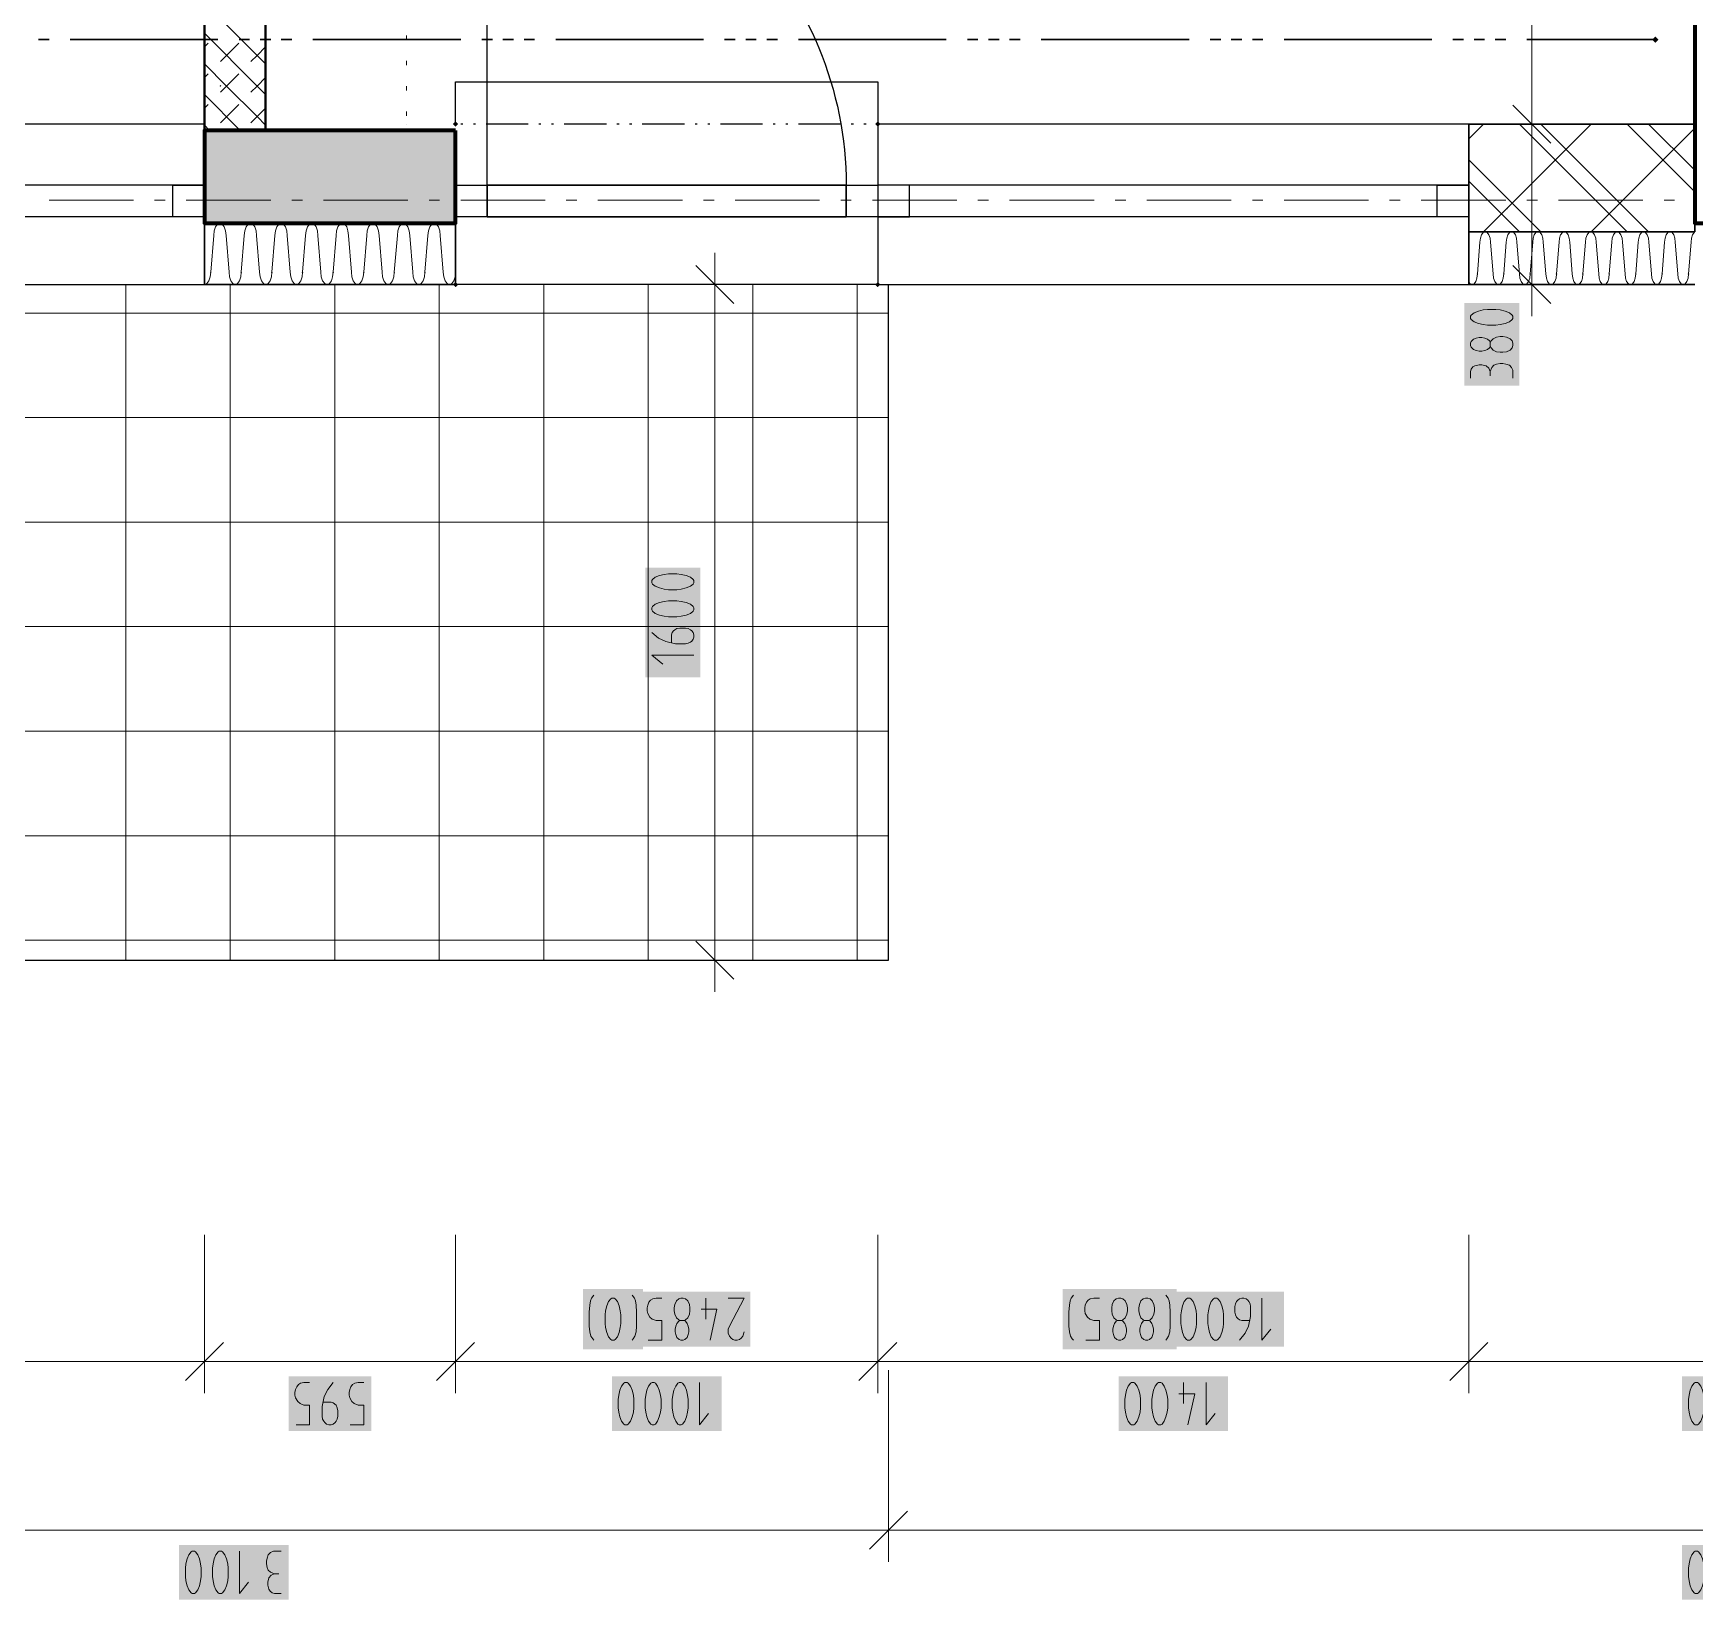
# Model space of a CAD drawing. Header units: millimetres. Extents: x 0 to 594, y 0 to 420.
# Drawn here: x 313.77 to 353.56, y 123.2 to 160.69 of the extents above; entities that cross this region are included whole.
import ezdxf

# ---------------------------------------------------------------- set-up
doc = ezdxf.new("R2010")
doc.units = ezdxf.units.MM
doc.header["$LTSCALE"] = 8
for name, color, linetype in [('PDF_Dvere', 7, 'Continuous'), ('PDF_Koty delkove', 7, 'Continuous'), ('PDF_Nabytek', 7, 'Continuous'), ('PDF_Obecne 0.25', 7, 'Continuous'), ('PDF_Okna', 7, 'Continuous'), ('PDF_Osy hlavni', 7, 'Continuous'), ('PDF_Pozarni useky', 7, 'Continuous'), ('PDF_Pricky zdene', 7, 'Continuous'), ('PDF_Srafy', 7, 'Continuous'), ('PDF_Steny obvodove nosne', 7, 'Continuous'), ('PDF_Steny sendvic', 7, 'Continuous'), ('PDF_Zatepleni', 7, 'Continuous')]:
    doc.layers.add(name, color=color, linetype=linetype)

msp = doc.modelspace()

# ---------------------------------------------------------------- linework, layer by layer
at = {"layer": 'PDF_Dvere', "lineweight": 25}
msp.add_lwpolyline([(324.642, 157.054), (324.642, 165.647, -0.414214), (333.236, 157.054)], format="xyb", dxfattribs=at)
for points in [[(324.642, 156.295), (323.884, 156.295), (323.884, 157.054), (324.642, 157.054)], [(324.642, 156.295), (324.642, 157.054)], [(333.994, 156.295), (333.236, 156.295), (333.236, 157.054), (333.994, 157.054)], [(333.236, 156.295), (333.236, 157.054)]]:
    msp.add_lwpolyline(points, close=True, dxfattribs=at)
for points in [[(333.236, 157.054), (324.642, 157.054), (333.236, 157.054)], [(333.236, 156.295), (324.642, 156.295), (333.236, 156.295)]]:
    msp.add_lwpolyline(points, dxfattribs=at)
at = {"layer": 'PDF_Koty delkove', "lineweight": 18}
for points in [[(349.653, 154.678), (349.653, 158.52), (349.653, 170.101), (349.653, 218.571), (349.653, 220.037)], [(350.108, 158.065), (349.198, 158.975)], [(350.411, 158.52), (349.653, 158.52), (348.895, 158.52)], [(330.096, 154.678), (330.096, 155.436)], [(330.551, 154.223), (329.641, 155.133)], [(350.108, 154.223), (349.198, 155.133)], [(330.854, 154.678), (330.096, 154.678), (329.338, 154.678)], [(330.096, 138.505), (330.096, 154.678)], [(350.411, 154.678), (349.653, 154.678), (348.895, 154.678)], [(349.653, 154.678), (349.653, 153.92)], [(348.795, 154.083), (348.593, 154.083), (348.493, 154.069), (348.375, 154.042), (348.273, 154.002), (348.206, 153.948), (348.19, 153.921), (348.19, 153.867), (348.206, 153.84), (348.273, 153.786), (348.375, 153.746), (348.493, 153.718), (348.593, 153.705)], [(348.593, 153.705), (348.795, 153.705), (348.896, 153.718), (349.014, 153.746), (349.116, 153.786), (349.183, 153.84), (349.201, 153.867), (349.201, 153.921), (349.183, 153.948), (349.116, 154.002), (349.014, 154.042), (348.896, 154.069), (348.795, 154.083)], [(348.661, 153.192), (348.643, 153.165), (348.593, 153.125), (348.526, 153.098), (348.458, 153.084), (348.391, 153.084), (348.324, 153.098), (348.256, 153.125), (348.206, 153.179), (348.19, 153.219), (348.19, 153.273), (348.206, 153.313), (348.256, 153.368), (348.324, 153.394), (348.391, 153.408), (348.458, 153.408), (348.526, 153.394), (348.593, 153.368), (348.643, 153.327), (348.661, 153.3)], [(348.896, 153.435), (348.812, 153.421), (348.728, 153.381), (348.678, 153.327), (348.661, 153.3), (348.661, 153.192), (348.678, 153.165), (348.728, 153.111), (348.812, 153.07), (348.896, 153.057), (348.964, 153.057), (349.048, 153.07), (349.133, 153.111), (349.183, 153.165), (349.201, 153.219), (349.201, 153.273), (349.183, 153.327), (349.133, 153.381), (349.048, 153.421), (348.964, 153.435)], [(348.964, 153.435), (348.896, 153.435)], [(349.201, 152.436), (349.201, 152.625), (349.166, 152.692), (349.116, 152.746), (349.032, 152.773), (348.964, 152.787), (348.896, 152.787), (348.812, 152.773), (348.746, 152.746), (348.695, 152.692), (348.661, 152.598)], [(348.19, 152.436), (348.19, 152.598), (348.206, 152.652), (348.24, 152.706), (348.291, 152.733), (348.391, 152.76), (348.458, 152.76), (348.56, 152.733), (348.627, 152.679), (348.661, 152.598), (348.661, 152.49)], [(329.185, 147.105), (328.983, 147.105), (328.883, 147.091), (328.765, 147.064), (328.663, 147.024), (328.596, 146.97), (328.58, 146.943), (328.58, 146.889), (328.596, 146.862), (328.663, 146.808), (328.765, 146.768), (328.883, 146.74), (328.983, 146.726), (329.185, 146.726), (329.286, 146.74), (329.404, 146.768), (329.506, 146.808), (329.573, 146.862), (329.591, 146.889)], [(329.591, 146.889), (329.591, 146.943), (329.573, 146.97), (329.506, 147.024), (329.404, 147.064), (329.286, 147.091), (329.185, 147.105)], [(329.051, 146.106), (329.051, 146.295), (329.068, 146.349), (329.101, 146.389), (329.136, 146.416), (329.185, 146.443), (329.253, 146.457), (329.387, 146.457), (329.455, 146.443), (329.506, 146.416), (329.539, 146.389), (329.573, 146.349), (329.591, 146.295), (329.591, 146.241), (329.573, 146.187), (329.539, 146.146), (329.506, 146.12), (329.455, 146.092), (329.387, 146.078), (329.152, 146.078), (328.916, 146.133), (328.747, 146.214), (328.58, 146.349)], [(329.591, 145.809), (328.58, 145.809), (328.848, 145.593)], [(330.551, 138.05), (329.641, 138.96)], [(330.854, 138.505), (330.096, 138.505), (329.338, 138.505)], [(330.096, 138.505), (330.096, 137.747)], [(317.869, 128.903), (317.869, 129.748), (317.869, 129.782), (317.869, 129.838), (317.869, 129.872), (317.869, 129.903), (317.869, 129.938), (317.869, 129.955), (317.869, 129.991), (317.869, 130.079), (317.869, 130.117), (317.869, 130.139), (317.869, 130.177), (317.869, 130.247), (317.869, 130.287), (317.869, 130.533), (317.869, 130.577), (317.869, 131.936)], [(323.884, 128.903), (323.884, 129.717), (323.884, 129.75), (323.884, 129.805), (323.884, 129.837), (323.884, 129.868), (323.884, 129.902), (323.884, 129.919), (323.884, 129.953), (323.884, 130.039), (323.884, 130.076), (323.884, 130.097), (323.884, 130.135), (323.884, 130.203), (323.884, 130.242), (323.884, 130.482), (323.884, 130.525), (323.884, 131.936)], [(333.994, 128.903), (333.994, 129.665), (333.994, 129.696), (333.994, 129.748), (333.994, 129.78), (333.994, 129.809), (333.994, 129.841), (333.994, 129.857), (333.994, 129.891), (333.994, 129.973), (333.994, 130.008), (333.994, 130.028), (333.994, 130.064), (333.994, 130.129), (333.994, 130.166), (333.994, 130.395), (333.994, 130.436), (333.994, 130.543), (333.994, 130.586), (333.994, 131.936)], [(348.147, 128.903), (348.147, 129.591), (348.147, 129.621), (348.147, 129.67), (348.147, 129.699), (348.147, 129.726), (348.147, 129.757), (348.147, 129.771), (348.147, 129.802), (348.147, 129.879), (348.147, 129.912), (348.147, 129.931), (348.147, 129.965), (348.147, 130.025), (348.147, 130.06), (348.147, 130.274), (348.147, 130.312), (348.147, 130.412), (348.147, 130.452), (348.147, 130.528), (348.147, 130.569), (348.147, 131.936)], [(327.195, 129.409), (327.168, 129.442), (327.127, 129.51), (327.101, 129.61), (327.087, 129.745), (327.087, 130.082), (327.101, 130.251), (327.113, 130.352), (327.141, 130.42), (327.195, 130.486)], [(327.801, 129.594), (327.828, 129.712), (327.842, 129.812), (327.842, 130.014), (327.828, 130.115), (327.801, 130.234), (327.76, 130.335), (327.707, 130.402), (327.68, 130.42), (327.626, 130.42), (327.599, 130.402), (327.545, 130.335), (327.505, 130.234), (327.478, 130.115), (327.464, 130.014)], [(328.111, 130.486), (328.165, 130.42), (328.192, 130.352), (328.206, 130.251), (328.22, 130.082), (328.22, 129.745), (328.206, 129.61), (328.178, 129.51), (328.138, 129.442), (328.111, 129.409)], [(328.499, 129.409), (328.822, 129.409), (328.822, 129.88), (328.687, 129.88), (328.593, 129.914), (328.539, 129.965), (328.486, 130.049), (328.472, 130.115), (328.472, 130.183), (328.486, 130.251), (328.513, 130.318), (328.553, 130.368), (328.606, 130.402), (328.687, 130.42), (328.822, 130.42)], [(329.766, 130.15), (330.144, 130.15), (329.981, 129.409)], [(329.874, 130.42), (329.874, 129.914)], [(330.413, 130.42), (330.791, 130.42), (330.44, 129.745), (330.413, 129.678), (330.413, 129.577), (330.44, 129.51), (330.48, 129.459), (330.521, 129.425), (330.575, 129.409), (330.628, 129.409), (330.682, 129.425), (330.723, 129.459), (330.763, 129.51), (330.791, 129.61)], [(338.68, 129.409), (338.652, 129.442), (338.612, 129.51), (338.585, 129.61), (338.571, 129.745), (338.571, 130.082), (338.585, 130.251), (338.598, 130.352), (338.626, 130.42), (338.68, 130.486)], [(338.976, 129.409), (339.299, 129.409), (339.299, 129.88), (339.164, 129.88), (339.07, 129.914), (339.016, 129.965), (338.963, 130.049), (338.949, 130.115), (338.949, 130.183), (338.963, 130.251), (338.99, 130.318), (339.03, 130.368), (339.083, 130.402), (339.164, 130.42), (339.299, 130.42)], [(340.567, 130.352), (340.512, 130.402), (340.458, 130.42), (340.405, 130.42), (340.351, 130.402), (340.296, 130.352), (340.257, 130.267), (340.243, 130.183)], [(340.243, 130.183), (340.243, 130.115), (340.257, 130.031), (340.296, 129.948), (340.351, 129.897), (340.377, 129.88), (340.486, 129.88), (340.512, 129.897), (340.567, 129.948), (340.607, 130.031), (340.621, 130.115), (340.621, 130.183), (340.607, 130.267), (340.567, 130.352)], [(340.89, 130.486), (340.944, 130.42), (340.971, 130.352), (340.984, 130.251), (340.998, 130.082), (340.998, 129.745), (340.984, 129.61), (340.957, 129.51), (340.917, 129.442), (340.89, 129.409)], [(341.898, 130.014), (341.898, 129.812), (341.911, 129.712), (341.938, 129.594), (341.979, 129.493), (342.032, 129.425), (342.059, 129.409), (342.113, 129.409), (342.14, 129.425), (342.194, 129.493), (342.234, 129.594), (342.262, 129.712), (342.275, 129.812), (342.275, 130.014), (342.262, 130.115), (342.234, 130.234), (342.194, 130.335), (342.14, 130.402), (342.113, 130.42), (342.059, 130.42), (342.032, 130.402)], [(342.032, 130.402), (341.979, 130.335), (341.938, 130.234), (341.911, 130.115), (341.898, 130.014)], [(342.895, 129.88), (342.707, 129.88), (342.652, 129.897), (342.612, 129.93), (342.585, 129.965), (342.559, 130.014), (342.545, 130.082), (342.545, 130.216), (342.559, 130.284), (342.585, 130.335), (342.612, 130.368), (342.652, 130.402), (342.707, 130.42), (342.76, 130.42), (342.814, 130.402), (342.855, 130.368), (342.881, 130.335), (342.909, 130.284), (342.922, 130.216), (342.922, 129.981), (342.868, 129.745), (342.787, 129.577), (342.652, 129.409)], [(343.192, 130.42), (343.192, 129.409), (343.407, 129.678)], [(327.464, 130.014), (327.464, 129.812), (327.478, 129.712), (327.505, 129.594), (327.545, 129.493), (327.599, 129.425), (327.626, 129.409), (327.68, 129.409), (327.707, 129.425), (327.76, 129.493), (327.801, 129.594)], [(329.429, 129.812), (329.456, 129.745), (329.469, 129.678), (329.469, 129.61), (329.456, 129.543), (329.429, 129.475), (329.375, 129.425), (329.334, 129.409), (329.281, 129.409), (329.24, 129.425), (329.186, 129.475), (329.16, 129.543), (329.146, 129.61), (329.146, 129.678), (329.16, 129.745), (329.186, 129.812), (329.227, 129.863), (329.253, 129.88)], [(329.362, 129.88), (329.388, 129.863), (329.429, 129.812)], [(339.946, 129.678), (339.946, 129.61), (339.933, 129.543), (339.906, 129.475), (339.852, 129.425), (339.811, 129.409), (339.758, 129.409), (339.717, 129.425), (339.663, 129.475), (339.637, 129.543), (339.623, 129.61), (339.623, 129.678), (339.637, 129.745), (339.663, 129.812), (339.704, 129.863), (339.73, 129.88)], [(339.839, 129.88), (339.865, 129.863), (339.906, 129.812), (339.933, 129.745), (339.946, 129.678)], [(340.486, 129.88), (340.512, 129.863), (340.553, 129.812), (340.58, 129.745), (340.593, 129.678), (340.593, 129.61), (340.58, 129.543), (340.553, 129.475), (340.499, 129.425), (340.458, 129.409), (340.405, 129.409), (340.364, 129.425), (340.31, 129.475), (340.284, 129.543), (340.27, 129.61), (340.27, 129.678), (340.284, 129.745), (340.31, 129.812), (340.351, 129.863), (340.377, 129.88)], [(318.324, 129.358), (317.414, 128.448)], [(317.869, 129.661), (317.869, 128.903), (317.869, 128.145)], [(324.339, 129.358), (323.429, 128.448)], [(323.884, 129.661), (323.884, 128.903), (323.884, 128.145)], [(334.449, 129.358), (333.539, 128.448)], [(333.994, 129.661), (333.994, 128.903), (333.994, 128.145)], [(348.602, 129.358), (347.693, 128.448)], [(348.147, 129.661), (348.147, 128.903), (348.147, 128.145)], [(391.265, 128.903), (385.25, 128.903), (375.14, 128.903), (360.987, 128.903), (348.147, 128.903), (333.994, 128.903), (323.884, 128.903), (317.869, 128.903), (303.715, 128.903), (278.037, 128.903), (263.883, 128.903), (257.868, 128.903), (247.758, 128.903), (233.605, 128.903), (220.766, 128.903)], [(334.247, 124.866), (334.247, 128.691)], [(320.066, 127.387), (320.39, 127.387), (320.39, 127.858), (320.255, 127.858), (320.161, 127.892), (320.106, 127.943), (320.053, 128.027), (320.039, 128.093), (320.039, 128.161), (320.053, 128.229), (320.08, 128.296), (320.12, 128.346), (320.174, 128.381), (320.255, 128.398), (320.39, 128.398)], [(320.957, 128.398), (320.822, 128.229), (320.741, 128.06), (320.687, 127.825), (320.687, 127.588), (320.701, 127.521), (320.728, 127.471), (320.754, 127.437), (320.795, 127.403), (320.849, 127.387), (320.903, 127.387), (320.957, 127.403), (320.998, 127.437), (321.024, 127.471)], [(321.362, 127.387), (321.686, 127.387), (321.686, 127.858), (321.551, 127.858), (321.457, 127.892), (321.403, 127.943), (321.349, 128.027), (321.335, 128.093), (321.335, 128.161), (321.349, 128.229), (321.376, 128.296), (321.416, 128.346), (321.47, 128.381), (321.551, 128.398), (321.686, 128.398)], [(328.156, 127.79), (328.156, 127.992), (328.142, 128.093), (328.115, 128.212), (328.074, 128.313), (328.021, 128.381), (327.993, 128.398), (327.94, 128.398), (327.912, 128.381), (327.859, 128.313), (327.818, 128.212), (327.791, 128.093), (327.778, 127.992)], [(329.411, 127.572), (329.438, 127.69), (329.452, 127.79), (329.452, 127.992), (329.438, 128.093), (329.411, 128.212), (329.37, 128.313), (329.317, 128.381), (329.289, 128.398), (329.236, 128.398), (329.208, 128.381), (329.155, 128.313), (329.114, 128.212), (329.088, 128.093), (329.074, 127.992)], [(329.722, 128.398), (329.722, 127.387), (329.937, 127.656)], [(339.909, 127.992), (339.909, 127.79), (339.923, 127.69), (339.95, 127.572), (339.99, 127.471), (340.044, 127.403), (340.071, 127.387), (340.125, 127.387), (340.152, 127.403), (340.206, 127.471), (340.246, 127.572), (340.274, 127.69), (340.288, 127.79), (340.288, 127.992), (340.274, 128.093), (340.246, 128.212), (340.206, 128.313), (340.152, 128.381), (340.125, 128.398)], [(340.125, 128.398), (340.071, 128.398), (340.044, 128.381), (339.99, 128.313), (339.95, 128.212), (339.923, 128.093), (339.909, 127.992)], [(341.205, 128.128), (341.584, 128.128), (341.421, 127.387)], [(341.313, 128.398), (341.313, 127.892)], [(341.853, 128.398), (341.853, 127.387), (342.069, 127.656)], [(353.406, 127.992), (353.406, 127.79), (353.42, 127.69), (353.446, 127.572), (353.487, 127.471), (353.54, 127.403), (353.568, 127.387), (353.621, 127.387), (353.649, 127.403), (353.702, 127.471), (353.743, 127.572), (353.77, 127.69), (353.784, 127.79), (353.784, 127.992), (353.77, 128.093), (353.743, 128.212), (353.702, 128.313), (353.649, 128.381), (353.621, 128.398), (353.568, 128.398), (353.54, 128.381), (353.487, 128.313)], [(353.487, 128.313), (353.446, 128.212), (353.42, 128.093), (353.406, 127.992)], [(321.024, 127.471), (321.052, 127.521), (321.066, 127.588), (321.066, 127.723), (321.052, 127.79), (321.024, 127.858), (320.957, 127.908), (320.903, 127.926), (320.714, 127.926)], [(327.778, 127.992), (327.778, 127.79), (327.791, 127.69), (327.818, 127.572), (327.859, 127.471), (327.912, 127.403), (327.94, 127.387), (327.993, 127.387), (328.021, 127.403), (328.074, 127.471), (328.115, 127.572), (328.142, 127.69), (328.156, 127.79)], [(329.074, 127.992), (329.074, 127.79), (329.088, 127.69), (329.114, 127.572), (329.155, 127.471), (329.208, 127.403), (329.236, 127.387), (329.289, 127.387), (329.317, 127.403), (329.37, 127.471), (329.411, 127.572)], [(334.247, 125.624), (334.247, 124.866), (334.247, 124.107)], [(334.702, 125.32), (333.792, 124.411)], [(550.543, 124.866), (548.938, 124.866), (546.499, 124.866), (515.159, 124.866), (488.672, 124.866), (440.752, 124.866), (406.227, 124.866), (374.887, 124.866), (334.247, 124.866), (302.907, 124.866), (278.846, 124.866), (247.506, 124.866), (206.865, 124.866), (175.525, 124.866), (146.965, 124.866), (126.828, 124.866), (121.413, 124.866), (88.278, 124.866), (73.569, 124.866)], [(318.144, 123.433), (318.198, 123.365), (318.225, 123.349), (318.279, 123.349), (318.306, 123.365), (318.36, 123.433), (318.4, 123.534), (318.428, 123.652), (318.442, 123.752), (318.442, 123.955), (318.428, 124.056), (318.4, 124.174), (318.36, 124.275), (318.306, 124.343), (318.279, 124.36), (318.225, 124.36), (318.198, 124.343), (318.144, 124.275), (318.104, 124.174), (318.077, 124.056), (318.063, 123.955)], [(318.711, 124.36), (318.711, 123.349), (318.927, 123.618)], [(319.71, 124.36), (319.522, 124.36), (319.454, 124.326), (319.4, 124.275), (319.373, 124.191), (319.36, 124.124), (319.36, 124.056), (319.373, 123.972), (319.4, 123.905), (319.454, 123.855), (319.548, 123.82)], [(318.063, 123.955), (318.063, 123.752), (318.077, 123.652), (318.104, 123.534), (318.144, 123.433)], [(319.71, 123.349), (319.548, 123.349), (319.494, 123.365), (319.441, 123.4), (319.413, 123.45), (319.386, 123.55), (319.386, 123.618), (319.413, 123.719), (319.467, 123.787), (319.548, 123.82), (319.656, 123.82)]]:
    msp.add_lwpolyline(points, dxfattribs=at)
for points in [[(329.185, 147.753), (328.983, 147.753), (328.883, 147.739), (328.765, 147.712), (328.663, 147.672), (328.596, 147.618), (328.58, 147.591), (328.58, 147.537), (328.596, 147.51), (328.663, 147.456), (328.765, 147.416), (328.883, 147.388), (328.983, 147.374), (329.185, 147.374), (329.286, 147.388), (329.404, 147.416), (329.506, 147.456), (329.573, 147.51), (329.591, 147.537), (329.591, 147.591), (329.573, 147.618), (329.506, 147.672), (329.404, 147.712), (329.286, 147.739)], [(329.119, 130.183), (329.119, 130.115), (329.133, 130.031), (329.172, 129.948), (329.227, 129.897), (329.253, 129.88), (329.362, 129.88), (329.388, 129.897), (329.443, 129.948), (329.483, 130.031), (329.497, 130.115), (329.497, 130.183), (329.483, 130.267), (329.443, 130.352), (329.388, 130.402), (329.334, 130.42), (329.281, 130.42), (329.227, 130.402), (329.172, 130.352), (329.133, 130.267)], [(339.596, 130.183), (339.596, 130.115), (339.61, 130.031), (339.649, 129.948), (339.704, 129.897), (339.73, 129.88), (339.839, 129.88), (339.865, 129.897), (339.92, 129.948), (339.96, 130.031), (339.974, 130.115), (339.974, 130.183), (339.96, 130.267), (339.92, 130.352), (339.865, 130.402), (339.811, 130.42), (339.758, 130.42), (339.704, 130.402), (339.649, 130.352), (339.61, 130.267)], [(341.251, 130.014), (341.251, 129.812), (341.264, 129.712), (341.291, 129.594), (341.332, 129.493), (341.385, 129.425), (341.412, 129.409), (341.466, 129.409), (341.493, 129.425), (341.547, 129.493), (341.587, 129.594), (341.615, 129.712), (341.628, 129.812), (341.628, 130.014), (341.615, 130.115), (341.587, 130.234), (341.547, 130.335), (341.493, 130.402), (341.466, 130.42), (341.412, 130.42), (341.385, 130.402), (341.332, 130.335), (341.291, 130.234), (341.264, 130.115)], [(328.426, 127.992), (328.426, 127.79), (328.44, 127.69), (328.466, 127.572), (328.507, 127.471), (328.56, 127.403), (328.588, 127.387), (328.641, 127.387), (328.669, 127.403), (328.722, 127.471), (328.763, 127.572), (328.79, 127.69), (328.804, 127.79), (328.804, 127.992), (328.79, 128.093), (328.763, 128.212), (328.722, 128.313), (328.669, 128.381), (328.641, 128.398), (328.588, 128.398), (328.56, 128.381), (328.507, 128.313), (328.466, 128.212), (328.44, 128.093)], [(340.557, 127.992), (340.557, 127.79), (340.571, 127.69), (340.598, 127.572), (340.638, 127.471), (340.692, 127.403), (340.719, 127.387), (340.773, 127.387), (340.8, 127.403), (340.854, 127.471), (340.894, 127.572), (340.922, 127.69), (340.936, 127.79), (340.936, 127.992), (340.922, 128.093), (340.894, 128.212), (340.854, 128.313), (340.8, 128.381), (340.773, 128.398), (340.719, 128.398), (340.692, 128.381), (340.638, 128.313), (340.598, 128.212), (340.571, 128.093)], [(317.415, 123.955), (317.415, 123.752), (317.429, 123.652), (317.456, 123.534), (317.496, 123.433), (317.55, 123.365), (317.577, 123.349), (317.631, 123.349), (317.658, 123.365), (317.712, 123.433), (317.752, 123.534), (317.78, 123.652), (317.794, 123.752), (317.794, 123.955), (317.78, 124.056), (317.752, 124.174), (317.712, 124.275), (317.658, 124.343), (317.631, 124.36), (317.577, 124.36), (317.55, 124.343), (317.496, 124.275), (317.456, 124.174), (317.429, 124.056)], [(353.406, 123.955), (353.406, 123.752), (353.419, 123.652), (353.446, 123.534), (353.487, 123.433), (353.54, 123.365), (353.568, 123.349), (353.621, 123.349), (353.649, 123.365), (353.702, 123.433), (353.743, 123.534), (353.77, 123.652), (353.784, 123.752), (353.784, 123.955), (353.77, 124.056), (353.743, 124.174), (353.702, 124.275), (353.649, 124.343), (353.621, 124.36), (353.568, 124.36), (353.54, 124.343), (353.487, 124.275), (353.446, 124.174), (353.419, 124.056)]]:
    msp.add_lwpolyline(points, close=True, dxfattribs=at)
at = {"layer": 'PDF_Koty delkove', "color": 7, "lineweight": 18, "true_color": 0xffffff, "transparency": 33554559}
for points in [[(349.352, 152.257), (349.352, 154.234), (348.038, 152.257), (348.038, 154.234)], [(329.742, 145.279), (329.742, 147.904), (328.428, 145.279), (328.428, 147.904)], [(328.371, 130.639), (326.936, 130.639), (328.371, 129.19), (326.936, 129.19)], [(330.942, 130.571), (328.321, 130.571), (330.942, 129.257), (328.321, 129.257)], [(341.15, 130.639), (338.42, 130.639), (341.15, 129.19), (338.42, 129.19)], [(343.721, 130.571), (341.099, 130.571), (343.721, 129.257), (341.099, 129.257)], [(321.865, 128.549), (319.888, 128.549), (321.865, 127.235), (319.888, 127.235)], [(330.252, 128.549), (327.626, 128.549), (330.252, 127.235), (327.626, 127.235)], [(342.383, 128.549), (339.758, 128.549), (342.383, 127.235), (339.758, 127.235)], [(355.88, 128.549), (353.254, 128.549), (355.88, 127.235), (353.254, 127.235)], [(319.889, 124.512), (317.264, 124.512), (319.889, 123.197), (317.264, 123.197)], [(355.88, 124.512), (353.254, 124.512), (355.88, 123.197), (353.254, 123.197)]]:
    msp.add_solid(points, dxfattribs=at)
at = {"layer": 'PDF_Nabytek', "lineweight": 13}
for points in [[(319.335, 160.539), (319.335, 160.64)], [(322.713, 160.539), (322.713, 160.64)], [(319.335, 159.933), (319.335, 160.034)], [(322.713, 159.933), (322.713, 160.034)], [(319.335, 159.326), (319.335, 159.427)], [(322.713, 159.326), (322.713, 159.427)], [(319.335, 158.719), (319.335, 158.821)], [(322.713, 158.719), (322.713, 158.821)], [(319.335, 158.52), (319.335, 158.52)], [(322.713, 158.52), (322.713, 158.52)]]:
    msp.add_lwpolyline(points, dxfattribs=at)
at = {"layer": 'PDF_Obecne 0.25', "lineweight": 25}
for points in [[(323.884, 158.52), (323.884, 159.531), (333.994, 159.531), (333.994, 158.52)], [(302.907, 138.505), (334.247, 138.505), (334.247, 154.68)], [(333.994, 154.678), (323.884, 154.678)]]:
    msp.add_lwpolyline(points, dxfattribs=at)
at = {"layer": 'PDF_Okna', "lineweight": 25}
for points in [[(317.869, 158.52), (303.715, 158.52)], [(333.994, 158.52), (333.994, 154.678)], [(348.147, 158.52), (333.994, 158.52)], [(317.869, 157.054), (303.715, 157.054)], [(348.147, 157.054), (333.994, 157.054)], [(317.869, 156.295), (303.715, 156.295)], [(348.147, 156.295), (333.994, 156.295)], [(303.715, 154.678), (317.869, 154.678)], [(333.994, 154.678), (348.147, 154.678)]]:
    msp.add_lwpolyline(points, dxfattribs=at)
for points in [[(317.869, 156.295), (317.111, 156.295), (317.111, 157.054), (317.869, 157.054)], [(333.994, 156.295), (334.752, 156.295), (334.752, 157.054), (333.994, 157.054)], [(348.147, 156.295), (347.389, 156.295), (347.389, 157.054), (348.147, 157.054)]]:
    msp.add_lwpolyline(points, close=True, dxfattribs=at)
at = {"layer": 'PDF_Osy hlavni', "lineweight": 18}
for points in [[(316.173, 156.7), (314.151, 156.7)], [(316.931, 156.7), (316.678, 156.7)], [(319.458, 156.7), (317.436, 156.7)], [(320.216, 156.7), (319.964, 156.7)], [(322.744, 156.7), (320.722, 156.7)], [(323.502, 156.7), (323.249, 156.7)], [(326.029, 156.7), (324.007, 156.7)], [(326.788, 156.7), (326.535, 156.7)], [(329.315, 156.7), (327.293, 156.7)], [(330.073, 156.7), (329.821, 156.7)], [(332.601, 156.7), (330.579, 156.7)], [(333.359, 156.7), (333.106, 156.7)], [(335.886, 156.7), (333.864, 156.7)], [(336.645, 156.7), (336.392, 156.7)], [(339.172, 156.7), (337.15, 156.7)], [(339.93, 156.7), (339.677, 156.7)], [(342.458, 156.7), (340.436, 156.7)], [(343.216, 156.7), (342.963, 156.7)], [(345.743, 156.7), (343.721, 156.7)], [(346.502, 156.7), (346.249, 156.7)], [(349.029, 156.7), (347.007, 156.7)], [(349.787, 156.7), (349.534, 156.7)], [(352.315, 156.7), (350.293, 156.7)], [(353.073, 156.7), (352.82, 156.7)]]:
    msp.add_lwpolyline(points, dxfattribs=at)
at = {"layer": 'PDF_Pozarni useky', "lineweight": 30}
for points in [[(314.151, 160.541), (313.898, 160.541)], [(318.195, 160.541), (314.656, 160.541)], [(318.953, 160.541), (318.7, 160.541)], [(319.458, 160.541), (319.206, 160.541)], [(319.964, 160.541), (319.711, 160.541)], [(324.008, 160.541), (320.469, 160.541)], [(324.766, 160.541), (324.513, 160.541)], [(325.271, 160.541), (325.019, 160.541)], [(325.777, 160.541), (325.524, 160.541)], [(329.821, 160.541), (326.282, 160.541)], [(330.579, 160.541), (330.326, 160.541)], [(331.085, 160.541), (330.832, 160.541)], [(331.59, 160.541), (331.337, 160.541)], [(335.634, 160.541), (332.095, 160.541)], [(336.392, 160.541), (336.139, 160.541)], [(336.898, 160.541), (336.645, 160.541)], [(337.403, 160.541), (337.15, 160.541)], [(341.447, 160.541), (337.909, 160.541)], [(342.205, 160.541), (341.952, 160.541)], [(342.711, 160.541), (342.458, 160.541)], [(343.216, 160.541), (342.963, 160.541)], [(347.26, 160.541), (343.722, 160.541)], [(348.018, 160.541), (347.765, 160.541)], [(348.524, 160.541), (348.271, 160.541)], [(349.029, 160.541), (348.776, 160.541)], [(352.611, 160.59), (352.611, 160.541), (349.535, 160.541)]]:
    msp.add_lwpolyline(points, dxfattribs=at)
at = {"layer": 'PDF_Pozarni useky', "lineweight": 30, "transparency": 33554559}
for points in [[(352.687, 160.541), (352.611, 160.466), (352.611, 160.617), (352.535, 160.541)], [(352.611, 160.466), (352.535, 160.541), (352.687, 160.541), (352.611, 160.617)]]:
    msp.add_solid(points, dxfattribs=at)
at = {"layer": 'PDF_Pricky zdene', "lineweight": 40}
msp.add_lwpolyline([(319.335, 158.368), (319.335, 158.52), (319.335, 206.995), (317.869, 206.995), (317.869, 158.52), (317.869, 158.368)], close=True, dxfattribs=at)
at = {"layer": 'PDF_Pricky zdene', "lineweight": 9}
for points in [[(318.986, 160.016), (319.133, 160.162), (318.4, 160.895)], [(319.133, 159.429), (317.869, 160.693)], [(317.869, 160.365), (317.96, 160.456)], [(318.253, 160.016), (318.693, 160.456)], [(319.335, 159.96), (319.133, 160.162), (319.335, 160.365)], [(318.4, 159.429), (317.869, 159.96)], [(317.869, 159.632), (317.96, 159.723)], [(318.253, 159.283), (318.4, 159.429), (318.693, 159.723)], [(319.335, 159.227), (319.133, 159.429), (319.335, 159.632)], [(318.728, 158.368), (317.869, 159.227)], [(318.986, 158.55), (319.133, 158.697), (318.4, 159.429)], [(318.986, 159.283), (319.133, 159.429)], [(317.869, 158.899), (317.96, 158.99)], [(318.253, 158.55), (318.693, 158.99)], [(319.335, 158.494), (319.133, 158.697), (319.335, 158.899)], [(317.995, 158.368), (317.869, 158.494)]]:
    msp.add_lwpolyline(points, dxfattribs=at)
at = {"layer": 'PDF_Pricky zdene', "lineweight": 9, "transparency": 33554559}
for points in [[(318.253, 159.41), (318.23, 159.432), (318.276, 159.432), (318.253, 159.455)], [(319.133, 159.407), (319.11, 159.429), (319.155, 159.429), (319.133, 159.452)]]:
    msp.add_solid(points, dxfattribs=at)
at = {"layer": 'PDF_Srafy', "lineweight": 9}
for points in [[(315.986, 154.678), (315.986, 151.494), (315.986, 146.49), (315.986, 141.486)], [(318.488, 154.678), (318.488, 153.996), (318.488, 148.992), (318.488, 143.988), (318.488, 138.984), (318.488, 138.503)], [(320.99, 154.678), (320.99, 151.494), (320.99, 146.49), (320.99, 141.486), (320.99, 138.503)], [(323.493, 154.678), (323.493, 153.996), (323.493, 148.992), (323.493, 143.988), (323.493, 138.984), (323.493, 138.503)], [(325.995, 154.678), (325.995, 151.494), (325.995, 146.49), (325.995, 141.486), (325.995, 138.503)], [(328.497, 154.678), (328.497, 153.996), (328.497, 148.992), (328.497, 143.988), (328.497, 138.984), (328.497, 138.503)], [(330.999, 154.678), (330.999, 151.494), (330.999, 146.49), (330.999, 141.486), (330.999, 138.503)], [(333.501, 154.678), (333.501, 153.996), (333.501, 148.992), (333.501, 143.988), (333.501, 138.984), (333.501, 138.503)], [(334.247, 153.996), (333.501, 153.996), (328.497, 153.996), (323.493, 153.996), (318.488, 153.996), (313.484, 153.996), (308.48, 153.996), (303.476, 153.996), (302.907, 153.996)], [(334.247, 151.494), (330.999, 151.494), (325.995, 151.494), (320.99, 151.494), (315.986, 151.494), (310.982, 151.494), (305.978, 151.494), (302.907, 151.494)], [(334.247, 148.992), (333.501, 148.992), (328.497, 148.992), (323.493, 148.992), (318.488, 148.992), (313.484, 148.992), (308.48, 148.992), (303.476, 148.992)], [(334.247, 146.49), (330.999, 146.49), (325.995, 146.49), (320.99, 146.49), (315.986, 146.49), (310.982, 146.49), (305.978, 146.49), (302.907, 146.49)], [(334.247, 143.988), (333.501, 143.988), (328.497, 143.988), (323.493, 143.988), (318.488, 143.988), (313.484, 143.988), (308.48, 143.988), (303.476, 143.988)], [(334.247, 141.486), (330.999, 141.486), (325.995, 141.486), (320.99, 141.486), (315.986, 141.486), (310.982, 141.486), (305.978, 141.486), (302.907, 141.486)], [(315.986, 141.486), (315.986, 138.503)], [(334.247, 138.984), (333.501, 138.984), (328.497, 138.984), (323.493, 138.984), (318.488, 138.984), (313.484, 138.984), (308.48, 138.984)]]:
    msp.add_lwpolyline(points, dxfattribs=at)
at = {"layer": 'PDF_Steny obvodove nosne', "lineweight": 70}
for points in [[(355.578, 156.144), (355.578, 158.52), (355.578, 231.158), (355.578, 241.116), (355.578, 243.542), (353.556, 243.542), (353.556, 241.116), (353.556, 232.725), (353.556, 231.158), (353.556, 158.52), (353.556, 156.144)], [(323.884, 158.368), (319.335, 158.368), (317.869, 158.368), (317.869, 158.368), (317.869, 156.144), (323.884, 156.144)]]:
    msp.add_lwpolyline(points, close=True, dxfattribs=at)
at = {"layer": 'PDF_Steny obvodove nosne', "color": 9, "lineweight": 9, "true_color": 0xc0c0c0, "transparency": 33554559}
msp.add_solid([(323.884, 158.368), (317.869, 158.368), (323.884, 156.144), (317.869, 156.144)], dxfattribs=at)
at = {"layer": 'PDF_Steny sendvic', "lineweight": 25}
for points in [[(324.058, 158.52), (324.007, 158.52)], [(324.361, 158.52), (324.311, 158.52)], [(325.625, 158.52), (324.614, 158.52)], [(325.928, 158.52), (325.878, 158.52)], [(326.232, 158.52), (326.181, 158.52)], [(327.495, 158.52), (326.484, 158.52)], [(327.799, 158.52), (327.748, 158.52)], [(328.102, 158.52), (328.051, 158.52)], [(329.366, 158.52), (328.355, 158.52)], [(329.669, 158.52), (329.618, 158.52)], [(329.972, 158.52), (329.922, 158.52)], [(331.236, 158.52), (330.225, 158.52)], [(331.539, 158.52), (331.489, 158.52)], [(331.842, 158.52), (331.792, 158.52)], [(333.106, 158.52), (332.095, 158.52)], [(333.409, 158.52), (333.359, 158.52)], [(333.713, 158.52), (333.662, 158.52)], [(333.994, 158.52), (333.966, 158.52)], [(324.058, 154.678), (324.007, 154.678)], [(324.361, 154.678), (324.311, 154.678)], [(325.625, 154.678), (324.614, 154.678)], [(325.928, 154.678), (325.878, 154.678)], [(326.232, 154.678), (326.181, 154.678)], [(327.495, 154.678), (326.484, 154.678)], [(327.799, 154.678), (327.748, 154.678)], [(328.102, 154.678), (328.051, 154.678)], [(329.366, 154.678), (328.355, 154.678)], [(329.669, 154.678), (329.618, 154.678)], [(329.972, 154.678), (329.922, 154.678)], [(331.236, 154.678), (330.225, 154.678)], [(331.539, 154.678), (331.489, 154.678)], [(331.842, 154.678), (331.792, 154.678)], [(333.106, 154.678), (332.095, 154.678)], [(333.409, 154.678), (333.359, 154.678)], [(333.713, 154.678), (333.662, 154.678)], [(333.994, 154.678), (333.966, 154.678)]]:
    msp.add_lwpolyline(points, dxfattribs=at)
at = {"layer": 'PDF_Steny sendvic', "lineweight": 9}
for points in [[(348.147, 158.166), (348.501, 158.52)], [(348.501, 155.942), (349.057, 156.498), (351.079, 158.52)], [(351.934, 155.942), (351.635, 156.24), (351.377, 156.498), (349.356, 158.52)], [(352.449, 155.942), (351.893, 156.498), (351.635, 156.755), (349.871, 158.52)], [(351.079, 155.942), (351.635, 156.498), (353.556, 158.419)], [(353.556, 156.897), (351.934, 158.52)], [(353.556, 157.413), (352.449, 158.52)], [(349.871, 155.942), (349.315, 156.498), (349.057, 156.755), (348.147, 157.665)], [(349.356, 155.942), (349.057, 156.24), (348.8, 156.498), (348.147, 157.15)], [(348.412, 155.689), (348.35, 154.931)], [(348.526, 155.942), (348.491, 155.924), (348.449, 155.869), (348.422, 155.786), (348.412, 155.689)], [(348.412, 155.689), (348.412, 155.689)], [(348.666, 155.689), (348.657, 155.786), (348.629, 155.869), (348.588, 155.924), (348.552, 155.942)], [(348.729, 154.931), (348.666, 155.689)], [(349.044, 155.689), (348.982, 154.931)], [(349.158, 155.942), (349.122, 155.924), (349.081, 155.869), (349.054, 155.786), (349.044, 155.689)], [(349.044, 155.689), (349.044, 155.689)], [(349.298, 155.689), (349.288, 155.786), (349.261, 155.869), (349.22, 155.924), (349.184, 155.942)], [(349.361, 154.931), (349.298, 155.689)], [(349.676, 155.689), (349.613, 154.931)], [(349.79, 155.942), (349.754, 155.924), (349.713, 155.869), (349.686, 155.786), (349.676, 155.689)], [(349.676, 155.689), (349.676, 155.689)], [(349.93, 155.689), (349.92, 155.786), (349.893, 155.869), (349.852, 155.924), (349.816, 155.942)], [(349.992, 154.931), (349.93, 155.689)], [(350.308, 155.689), (350.245, 154.931)], [(350.421, 155.942), (350.386, 155.924), (350.345, 155.869), (350.317, 155.786), (350.308, 155.689)], [(350.308, 155.689), (350.308, 155.689)], [(350.562, 155.689), (350.552, 155.786), (350.525, 155.869), (350.483, 155.924), (350.448, 155.942)], [(350.624, 154.931), (350.562, 155.689)], [(350.94, 155.689), (350.877, 154.931)], [(351.053, 155.942), (351.018, 155.924), (350.977, 155.869), (350.949, 155.786), (350.94, 155.689)], [(350.94, 155.689), (350.94, 155.689)], [(351.194, 155.689), (351.184, 155.786), (351.156, 155.869), (351.115, 155.924), (351.08, 155.942)], [(351.256, 154.931), (351.194, 155.689)], [(351.571, 155.689), (351.509, 154.931)], [(351.685, 155.942), (351.65, 155.924), (351.609, 155.869), (351.581, 155.786), (351.571, 155.689)], [(351.571, 155.689), (351.571, 155.689)], [(351.825, 155.689), (351.816, 155.786), (351.788, 155.869), (351.747, 155.924), (351.712, 155.942)], [(351.825, 155.689), (351.888, 154.931), (351.898, 154.834), (351.925, 154.752), (351.966, 154.697), (352.014, 154.678)], [(352.203, 155.689), (352.141, 154.931)], [(352.317, 155.942), (352.282, 155.924), (352.241, 155.869), (352.213, 155.786), (352.203, 155.689)], [(352.203, 155.689), (352.203, 155.689)], [(352.457, 155.689), (352.448, 155.786), (352.42, 155.869), (352.379, 155.924), (352.344, 155.942)], [(352.52, 154.931), (352.457, 155.689)], [(352.835, 155.689), (352.773, 154.931)], [(352.949, 155.942), (352.914, 155.924), (352.872, 155.869), (352.845, 155.786), (352.835, 155.689)], [(352.835, 155.689), (352.835, 155.689)], [(353.089, 155.689), (353.08, 155.786), (353.052, 155.869), (353.011, 155.924), (352.975, 155.942)], [(353.089, 155.689), (353.152, 154.931), (353.161, 154.834), (353.189, 154.752), (353.23, 154.697), (353.278, 154.678)], [(353.467, 155.689), (353.404, 154.931)], [(353.556, 155.929), (353.545, 155.924), (353.504, 155.869), (353.477, 155.786), (353.467, 155.689)], [(353.467, 155.689), (353.467, 155.689)], [(348.223, 154.678), (348.223, 154.678), (348.272, 154.697), (348.313, 154.752), (348.34, 154.834), (348.35, 154.931)], [(348.729, 154.931), (348.738, 154.834), (348.766, 154.752), (348.807, 154.697), (348.855, 154.678)], [(348.855, 154.678), (348.903, 154.697), (348.944, 154.752), (348.972, 154.834), (348.982, 154.931)], [(349.361, 154.931), (349.37, 154.834), (349.398, 154.752), (349.439, 154.697), (349.487, 154.678)], [(349.487, 154.678), (349.535, 154.697), (349.576, 154.752), (349.604, 154.834), (349.613, 154.931)], [(349.992, 154.931), (350.002, 154.834), (350.029, 154.752), (350.07, 154.697), (350.119, 154.678)], [(350.119, 154.678), (350.167, 154.697), (350.208, 154.752), (350.236, 154.834), (350.245, 154.931)], [(350.624, 154.931), (350.634, 154.834), (350.661, 154.752), (350.702, 154.697), (350.751, 154.678)], [(350.751, 154.678), (350.799, 154.697), (350.84, 154.752), (350.867, 154.834), (350.877, 154.931)], [(351.256, 154.931), (351.266, 154.834), (351.293, 154.752), (351.334, 154.697), (351.383, 154.678)], [(351.383, 154.678), (351.431, 154.697), (351.472, 154.752), (351.499, 154.834), (351.509, 154.931)], [(352.014, 154.678), (352.063, 154.697), (352.104, 154.752), (352.131, 154.834), (352.141, 154.931)], [(352.52, 154.931), (352.53, 154.834), (352.557, 154.752), (352.598, 154.697), (352.646, 154.678)], [(352.646, 154.678), (352.695, 154.697), (352.736, 154.752), (352.763, 154.834), (352.773, 154.931)], [(353.278, 154.678), (353.326, 154.697), (353.367, 154.752), (353.395, 154.834), (353.404, 154.931)], [(348.147, 154.734), (348.175, 154.697), (348.223, 154.678)], [(351.383, 154.678), (351.383, 154.678)], [(352.014, 154.678), (352.014, 154.678)]]:
    msp.add_lwpolyline(points, dxfattribs=at)
at = {"layer": 'PDF_Steny sendvic', "lineweight": 30}
for points in [[(348.147, 155.942), (348.147, 156.295), (348.147, 157.054), (348.147, 158.52), (353.506, 158.52), (353.556, 158.52), (353.556, 156.144), (353.556, 155.942), (348.147, 155.942)], [(353.556, 155.942), (348.147, 155.942)], [(348.147, 154.678), (348.147, 155.942)], [(348.147, 154.678), (353.556, 154.678)]]:
    msp.add_lwpolyline(points, dxfattribs=at)
at = {"layer": 'PDF_Steny sendvic', "lineweight": 25, "transparency": 33554559}
for points in [[(323.947, 158.52), (323.884, 158.456), (323.884, 158.583), (323.821, 158.52)], [(334.057, 158.52), (333.994, 158.456), (333.994, 158.583), (333.931, 158.52)], [(323.947, 154.678), (323.884, 154.615), (323.884, 154.741), (323.821, 154.678)], [(334.057, 154.678), (333.994, 154.615), (333.994, 154.741), (333.931, 154.678)]]:
    msp.add_solid(points, dxfattribs=at)
at = {"layer": 'PDF_Steny sendvic', "lineweight": 9, "transparency": 33554559}
for points in [[(349.057, 156.475), (349.035, 156.498), (349.08, 156.498), (349.057, 156.52)], [(351.635, 156.475), (351.613, 156.498), (351.658, 156.498), (351.635, 156.52)], [(348.35, 154.908), (348.327, 154.931), (348.372, 154.931), (348.35, 154.953)], [(348.982, 154.908), (348.959, 154.931), (349.004, 154.931), (348.982, 154.953)], [(349.613, 154.908), (349.591, 154.931), (349.636, 154.931), (349.613, 154.953)], [(350.245, 154.908), (350.222, 154.931), (350.268, 154.931), (350.245, 154.953)], [(350.877, 154.908), (350.854, 154.931), (350.9, 154.931), (350.877, 154.953)], [(351.509, 154.908), (351.486, 154.931), (351.532, 154.931), (351.509, 154.953)], [(352.141, 154.908), (352.118, 154.931), (352.164, 154.931), (352.141, 154.953)], [(352.773, 154.908), (352.75, 154.931), (352.795, 154.931), (352.773, 154.953)], [(353.404, 154.908), (353.382, 154.931), (353.427, 154.931), (353.404, 154.953)]]:
    msp.add_solid(points, dxfattribs=at)
at = {"layer": 'PDF_Zatepleni', "lineweight": 30}
msp.add_lwpolyline([(323.884, 156.144), (317.869, 156.144), (317.869, 155.942), (317.869, 154.678), (323.884, 154.678), (323.884, 155.942)], close=True, dxfattribs=at)
at = {"layer": 'PDF_Zatepleni', "lineweight": 9}
for points in [[(318.225, 156.144), (318.184, 156.123), (318.136, 156.059), (318.104, 155.963), (318.093, 155.851)], [(318.46, 154.971), (318.388, 155.851), (318.377, 155.963), (318.345, 156.059), (318.297, 156.123), (318.256, 156.144)], [(318.958, 156.144), (318.917, 156.123), (318.869, 156.059), (318.837, 155.963), (318.826, 155.851)], [(319.193, 154.971), (319.121, 155.851), (319.11, 155.963), (319.078, 156.059), (319.03, 156.123), (318.989, 156.144)], [(319.691, 156.144), (319.65, 156.123), (319.602, 156.059), (319.57, 155.963), (319.559, 155.851)], [(319.926, 154.971), (319.854, 155.851), (319.843, 155.963), (319.811, 156.059), (319.763, 156.123), (319.722, 156.144)], [(320.424, 156.144), (320.383, 156.123), (320.335, 156.059), (320.303, 155.963), (320.292, 155.851)], [(320.659, 154.971), (320.587, 155.851), (320.575, 155.963), (320.544, 156.059), (320.496, 156.123), (320.455, 156.144)], [(321.157, 156.144), (321.116, 156.123), (321.068, 156.059), (321.036, 155.963), (321.025, 155.851)], [(321.392, 154.971), (321.32, 155.851), (321.308, 155.963), (321.277, 156.059), (321.229, 156.123), (321.188, 156.144)], [(321.801, 156.059), (321.769, 155.963), (321.758, 155.851)], [(321.89, 156.144), (321.849, 156.123), (321.801, 156.059)], [(322.009, 156.059), (321.962, 156.123), (321.921, 156.144)], [(322.053, 155.851), (322.041, 155.963), (322.009, 156.059)], [(322.623, 156.144), (322.582, 156.123), (322.534, 156.059), (322.502, 155.963), (322.491, 155.851)], [(322.786, 155.851), (322.774, 155.963), (322.742, 156.059), (322.695, 156.123), (322.654, 156.144)], [(323.356, 156.144), (323.315, 156.123), (323.267, 156.059), (323.235, 155.963), (323.224, 155.851)], [(323.518, 155.851), (323.507, 155.963), (323.475, 156.059), (323.428, 156.123), (323.387, 156.144)], [(318.093, 155.851), (318.021, 154.971)], [(318.093, 155.851), (318.093, 155.851)], [(318.826, 155.851), (318.754, 154.971)], [(318.826, 155.851), (318.826, 155.851)], [(319.559, 155.851), (319.487, 154.971)], [(319.559, 155.851), (319.559, 155.851)], [(320.292, 155.851), (320.219, 154.971)], [(320.292, 155.851), (320.292, 155.851)], [(321.025, 155.851), (320.952, 154.971)], [(321.025, 155.851), (321.025, 155.851)], [(321.758, 155.851), (321.685, 154.971)], [(321.758, 155.851), (321.758, 155.851)], [(322.125, 154.971), (322.053, 155.851)], [(322.491, 155.851), (322.418, 154.971)], [(322.491, 155.851), (322.491, 155.851)], [(322.858, 154.971), (322.786, 155.851)], [(323.224, 155.851), (323.151, 154.971)], [(323.224, 155.851), (323.224, 155.851)], [(323.591, 154.971), (323.518, 155.851)], [(317.874, 154.678), (317.93, 154.7), (317.978, 154.764), (318.009, 154.859), (318.021, 154.971)], [(318.46, 154.971), (318.472, 154.859), (318.503, 154.764), (318.551, 154.7), (318.607, 154.678)], [(318.607, 154.678), (318.663, 154.7), (318.711, 154.764), (318.742, 154.859), (318.754, 154.971)], [(319.193, 154.971), (319.205, 154.859), (319.236, 154.764), (319.284, 154.7), (319.34, 154.678)], [(319.34, 154.678), (319.396, 154.7), (319.444, 154.764), (319.475, 154.859), (319.487, 154.971)], [(319.926, 154.971), (319.937, 154.859), (319.969, 154.764), (320.017, 154.7), (320.073, 154.678)], [(320.073, 154.678), (320.129, 154.7), (320.177, 154.764), (320.208, 154.859), (320.219, 154.971)], [(320.659, 154.971), (320.67, 154.859), (320.702, 154.764), (320.75, 154.7), (320.806, 154.678)], [(320.806, 154.678), (320.862, 154.7), (320.91, 154.764), (320.941, 154.859), (320.952, 154.971)], [(321.392, 154.971), (321.403, 154.859), (321.435, 154.764), (321.483, 154.7), (321.539, 154.678)], [(321.539, 154.678), (321.595, 154.7), (321.642, 154.764), (321.674, 154.859), (321.685, 154.971)], [(322.125, 154.971), (322.136, 154.859), (322.168, 154.764), (322.216, 154.7), (322.272, 154.678)], [(322.272, 154.678), (322.328, 154.7), (322.375, 154.764), (322.407, 154.859), (322.418, 154.971)], [(322.858, 154.971), (322.869, 154.859), (322.901, 154.764), (322.949, 154.7), (323.005, 154.678)], [(323.005, 154.678), (323.061, 154.7), (323.108, 154.764), (323.14, 154.859), (323.151, 154.971)], [(323.591, 154.971), (323.602, 154.859), (323.634, 154.764), (323.682, 154.7), (323.738, 154.678)], [(323.738, 154.678), (323.794, 154.7), (323.841, 154.764), (323.873, 154.859), (323.884, 154.971)], [(323.884, 154.971), (323.884, 154.971)], [(317.869, 154.68), (317.874, 154.678)]]:
    msp.add_lwpolyline(points, dxfattribs=at)
at = {"layer": 'PDF_Zatepleni', "lineweight": 9, "transparency": 33554559}
for points in [[(318.021, 154.948), (317.998, 154.971), (318.043, 154.971), (318.021, 154.994)], [(318.754, 154.948), (318.731, 154.971), (318.776, 154.971), (318.754, 154.994)], [(319.487, 154.948), (319.464, 154.971), (319.509, 154.971), (319.487, 154.994)], [(320.219, 154.948), (320.197, 154.971), (320.242, 154.971), (320.219, 154.994)], [(320.952, 154.948), (320.93, 154.971), (320.975, 154.971), (320.952, 154.994)], [(321.685, 154.948), (321.663, 154.971), (321.708, 154.971), (321.685, 154.994)], [(322.418, 154.948), (322.396, 154.971), (322.441, 154.971), (322.418, 154.994)], [(323.151, 154.948), (323.129, 154.971), (323.174, 154.971), (323.151, 154.994)], [(323.884, 154.948), (323.861, 154.971), (323.884, 154.994)]]:
    msp.add_solid(points, dxfattribs=at)

doc.saveas('drawing.dxf')
